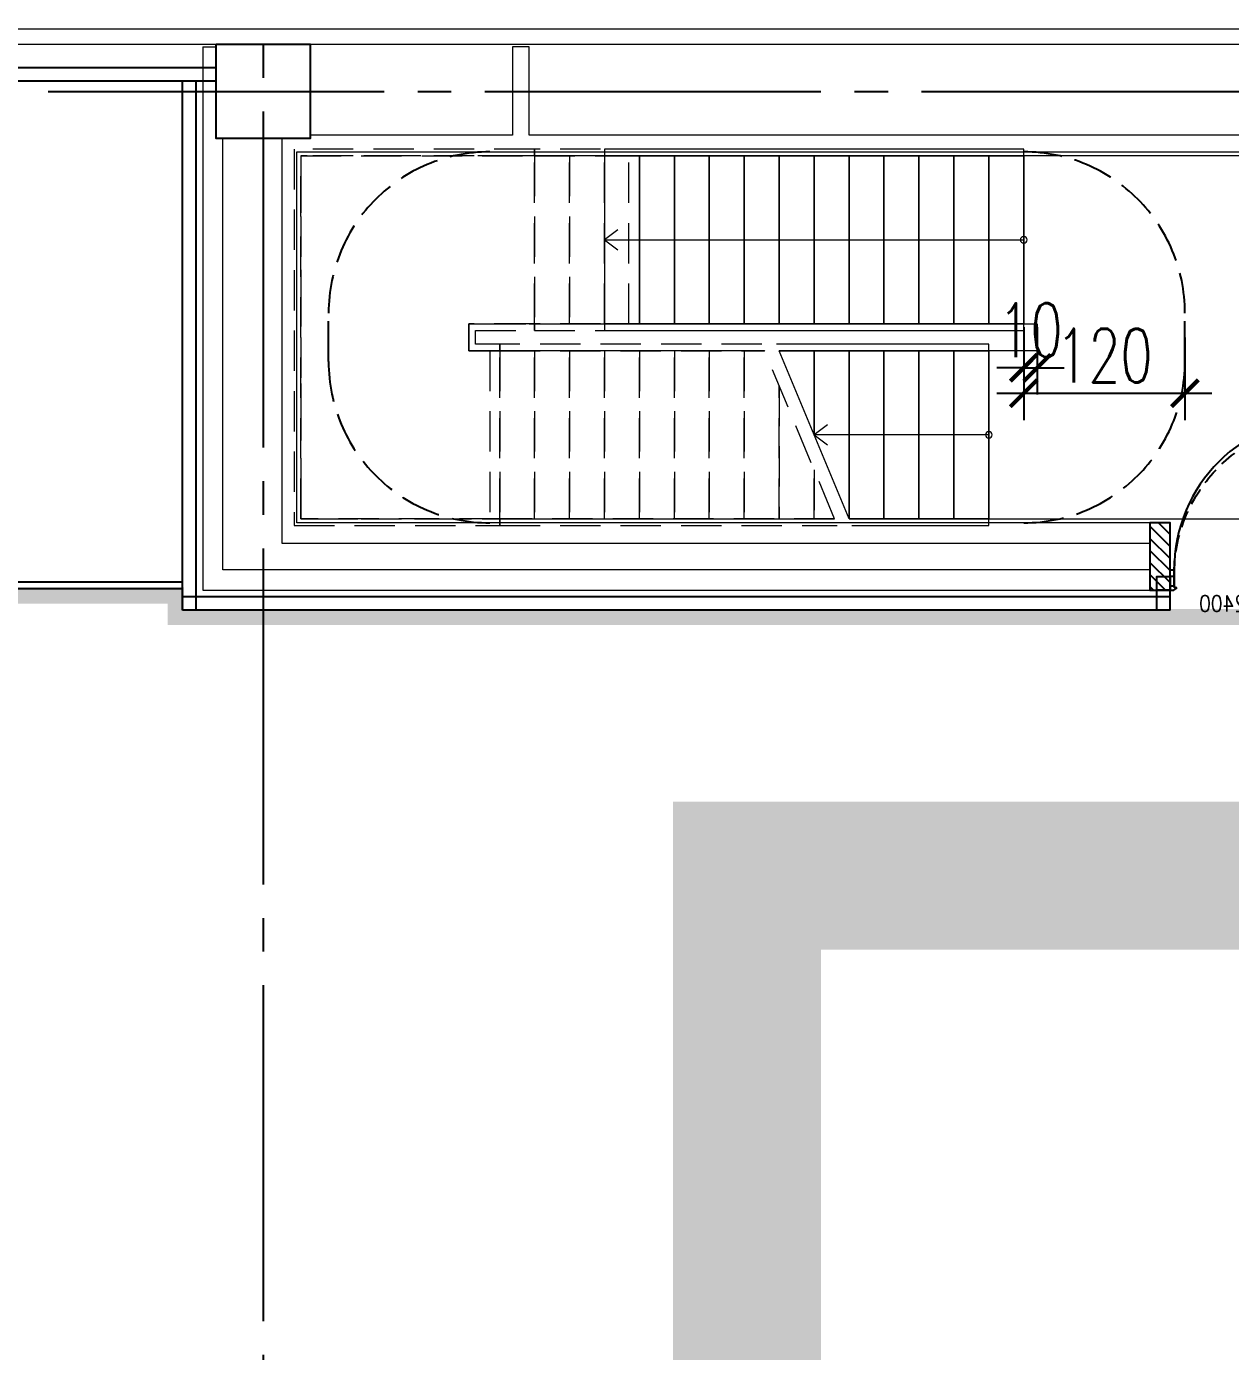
# Model space of a CAD drawing. Extents: x -960 to 27370, y -3283 to 11880.
# Drawn here: x 17464 to 18360, y 8063 to 9048 of the extents above; entities that cross this region are included whole.
import ezdxf
from ezdxf.enums import TextEntityAlignment as Align
from ezdxf.lldxf.tags import DXFTag

# ---------------------------------------------------------------- set-up
doc = ezdxf.new("R2010")
doc.units = 0
doc.header["$LTSCALE"] = 100
for name, pattern in [('188K-SM-03-F10-ARCH-PA-Y2257103$0$DASHED', [19.05, 12.7, -6.35]), ('188K-SM-03-F10-ARCH-PA-Y2257103$0$HIDDEN2', [0.1875, 0.125, -0.0625]), ('X-S-FAB-L10$0$COL-CEN-LIN', [3.25, 2.5, -0.25, 0.25, -0.25]), ('X-S-FAB-L10$0$HIDDEN', [0.4, 0.3, -0.1]), ('X-S-FAB-L10$0$JJP_虛線(退縮線、投影線、地下室範圍、非屬本工程、圖面分區)', [0.45, 0.3, -0.15]), ('X-S-FAB-L10$0$虛線', [0.846667, 0.423333, -0.423333])]:
    doc.linetypes.add(name, pattern=pattern)
for name, color, linetype in [('0-xref', 8, 'Continuous'), ('188K-SM-03-F10-ARCH-PA-Y2257103$0$K-P1S-4.2-單抗', 3, 'Continuous'), ('188K-SM-03-F10-ARCH-PA-Y2257103$0$K-岩棉 2hr 7.5-單抗', 230, 'Continuous'), ('188K-SM-03-F10-ARCH-PA-Y2257103$0$K-岩棉 2hr 7.5-非抗', 14, 'Continuous'), ('188K-SM-03-F10-ARCH-PA-Y2257103$0$K-貼白鐵-1.5', 6, '188K-SM-03-F10-ARCH-PA-Y2257103$0$DASHED'), ('188K-SM-03-F10-ARCH-PA-Y2257103$0$非YK-K-防火門', 11, 'Continuous'), ('188K-SM-07-F15-HVAC-MA DUCT-Y2257103$0$0-MAU-SA', 5, 'Continuous'), ('X-S-FAB-L10$0$0-DIM-TXT', 8, 'Continuous'), ('X-S-FAB-L10$0$A-STRS', 8, 'Continuous'), ('X-S-FAB-L10$0$A-WALL-EX', 8, 'Continuous'), ('X-S-FAB-L10$0$A-WALL-IN', 8, 'Continuous'), ('X-S-FAB-L10$0$BLOCK', 8, 'Continuous'), ('X-S-FAB-L10$0$CCL', 8, 'X-S-FAB-L10$0$COL-CEN-LIN'), ('X-S-FAB-L10$0$COL-S', 8, 'Continuous'), ('X-S-FAB-L10$0$DW_Frame', 8, 'Continuous'), ('X-S-FAB-L10$0$HID', 8, 'X-S-FAB-L10$0$HIDDEN'), ('X-S-FAB-L10$0$S-SLAB-SHOW', 8, 'Continuous'), ('X-S-FAB-L10$0$WALL_188K_IN', 8, 'Continuous')]:
    doc.layers.add(name, color=color, linetype=linetype)
doc.styles.add('188K-SM-03-F10-ARCH-PA-Y2257103$0$Standard', font='txt.shx', dxfattribs={"bigfont": 'chineset.shx'})
doc.styles.add('X-S-FAB-L10$0$CHINA', font='simplex.shx', dxfattribs={"width": 0.75, "bigfont": 'chineset.shx'})
doc.styles.add('X-S-FAB-L10$0$DimStyUse', font='romans.shx', dxfattribs={"width": 0.7})
doc.styles.add('X-S-FAB-L10$0$Standard', font='', dxfattribs={"width": 0.8})
doc.styles.add('X-S-FAB-L10$0$TG_NOTE_TEXT', font='simplex.shx', dxfattribs={"width": 0.75, "bigfont": 'chineset.shx'})
doc.styles.get('X-S-FAB-L10$0$Standard').set_extended_font_data('Microsoft JhengHei')
tags = doc.linetypes.add('188K-SM-03-F10-ARCH-PA-Y2257103$0$S.P_LINE', pattern='A,12.7,-5.08,["S.P",188K-SM-03-F10-ARCH-PA-Y2257103$0$Standard,S=4,R=0,X=-2.54,Y=-1.27],-6.35', length=24.13).pattern_tags.tags
tags[6] = DXFTag(74, 10)
doc.dimstyles.new('X-S-FAB-L10$0$SLASHM', dxfattribs={"dimtxt": 40, "dimasz": 20, "dimexe": 20, "dimexo": 0, "dimgap": 8, "dimtad": 1, "dimdsep": 46, "dimtxsty": 'X-S-FAB-L10$0$DimStyUse', "dimblk": 'X-S-FAB-L10$0$_ArchTick', "dimcen": 10, "dimdle": 20, "dimclrt": 2, "dimazin": 0, "dimtfac": 1, "dimtix": 1, "dimtmove": 2, "dimatfit": 3, "dimfxl": 10, "dimtolj": 1, "dimarcsym": 0})

# ---------------------------------------------------------------- blocks, each defined once
blk = doc.blocks.new('X-S-FAB-L10$0$FAB2-L05')
at = {"layer": 'X-S-FAB-L10$0$CCL'}
for p, q in [((-8520, 11005), (-8520, 0)), ((-26880, 9720), (1210, 9720))]:
    blk.add_line(p, q, dxfattribs=at)
at = {"layer": 'X-S-FAB-L10$0$COL-S'}
blk.add_lwpolyline([(-8555, 9755), (-8485, 9755), (-8485, 9685), (-8555, 9685)], close=True, dxfattribs=at)
blk = doc.blocks.new('X-S-FAB-L10$0$_ArchTick')
at = {"color": 0, "linetype": 'ByBlock', "const_width": 0.15}
blk.add_lwpolyline([(-0.5, -0.5), (0.5, 0.5)], dxfattribs=at)
blk = doc.blocks.new('*D220')
at = {"layer": 'DefPoints', "color": 0, "lineweight": -2, "transparency": 16777216}
for p, q in [((18206, 8818.23), (18206, 8755.44)), ((18326, 8817), (18326, 8755.44)), ((18186, 8775.44), (18346, 8775.44))]:
    blk.add_line(p, q, dxfattribs=at)
at = {"layer": 'DefPoints', "color": 0, "transparency": 16777216}
for p in [(18206, 8818.23), (18326, 8817), (18326, 8775.44)]:
    blk.add_point(p, dxfattribs=at)
at = {"layer": 'DefPoints', "color": 0, "lineweight": -2, "transparency": 16777216, "xscale": 20, "yscale": 20, "zscale": 20, "rotation": 180}
blk.add_blockref('X-S-FAB-L10$0$_ArchTick', (18206, 8775.44), dxfattribs=at)
at = {"layer": 'DefPoints', "color": 0, "lineweight": -2, "transparency": 16777216, "xscale": 20, "yscale": 20, "zscale": 20}
blk.add_blockref('X-S-FAB-L10$0$_ArchTick', (18326, 8775.44), dxfattribs=at)
at = {"layer": 'DefPoints', "color": 2, "transparency": 16777216, "insert": (18266, 8803.44), "char_height": 40, "attachment_point": 5, "style": 'X-S-FAB-L10$0$DimStyUse'}
blk.add_mtext('\\A1;120', dxfattribs=at)
blk = doc.blocks.new('*D221')
at = {"layer": 'DefPoints', "color": 0, "lineweight": -2, "transparency": 16777216}
for p, q in [((18206, 8824.5), (18206, 8774.373373)), ((18216, 8824.5), (18216, 8774.373373)), ((18206, 8794.373373), (18186, 8794.373373)), ((18206, 8794.373373), (18216, 8794.373373)), ((18216, 8794.373373), (18236, 8794.373373))]:
    blk.add_line(p, q, dxfattribs=at)
at = {"layer": 'DefPoints', "color": 0, "transparency": 16777216}
for p in [(18206, 8824.5), (18216, 8824.5), (18216, 8794.373373)]:
    blk.add_point(p, dxfattribs=at)
at = {"layer": 'DefPoints', "color": 0, "lineweight": -2, "transparency": 16777216, "xscale": 20, "yscale": 20, "zscale": 20}
blk.add_blockref('X-S-FAB-L10$0$_ArchTick', (18206, 8794.373373), dxfattribs=at)
at = {"layer": 'DefPoints', "color": 0, "lineweight": -2, "transparency": 16777216, "xscale": 20, "yscale": 20, "zscale": 20, "rotation": 180}
blk.add_blockref('X-S-FAB-L10$0$_ArchTick', (18216, 8794.373373), dxfattribs=at)
at = {"layer": 'DefPoints', "color": 2, "transparency": 16777216, "insert": (18211, 8822.373373), "char_height": 40, "attachment_point": 5, "style": 'X-S-FAB-L10$0$DimStyUse'}
blk.add_mtext('\\A1;10', dxfattribs=at)
blk = doc.blocks.new('188K-SM-03-F10-ARCH-PA-Y2257103$0$F14P8-SM-03-FB1-ARCH-PA(B)-Y2210902$0$18P2-XFDP40$0$GAD2205')
blk.add_lwpolyline([(0, 0.9), (-0.3, 1.2), (-18.1, 1.2, -0.414214), (-18.4, 1.5), (-18.4, 3.1, -0.414214), (-18.1, 3.4), (-13.7, 3.4, 0.414214), (-13.4, 3.7), (-13.4, 4.1, 0.414214), (-13.7, 4.4), (-18.1, 4.4, -0.414214), (-18.4, 4.7), (-18.4, 11.8, -0.414214), (-18.2, 12), (-18.2, 12, 0.414214), (-18, 12.2), (-18, 13.7, 0.72636), (-18.5, 13.9), (-19.3, 12.8, 0.158507), (-19.4, 12.6), (-19.4, 0.3, 0.414214), (-19.1, 0), (19.1, 0, 0.414214), (19.4, 0.3), (19.4, 12.6, 0.158507), (19.3, 12.8), (18.5, 13.9, 0.72636), (18, 13.7), (18, 12.2, 0.414214), (18.2, 12, -0.414214), (18.4, 11.8), (18.4, 4.7, -0.414214), (18.1, 4.4), (13.7, 4.4, 0.414214), (13.4, 4.1), (13.4, 3.7, 0.414214), (13.7, 3.4), (18.1, 3.4, -0.414214), (18.4, 3.1), (18.4, 1.5, -0.414214), (18.1, 1.2), (0.3, 1.2)], format="xyb", close=True)
blk = doc.blocks.new('188K-SM-03-F10-ARCH-PA-Y2257103$0$(FS1-4)1hr單開防火門-1200x2400')
for p, q in [((8.79, 117.09, 0), (9.59, 117.09, 0)), ((8.79, 112.19, 0), (8.79, 117.09, 0)), ((9.59, 112.19, 0), (8.79, 112.19, 0)), ((9.59, 117.09, 0), (9.59, 112.19, 0)), ((9.59, 115.74, 0), (13.59, 115.74, 0)), ((13.54, 113.54, 0), (9.59, 113.54, 0)), ((13.59, 115.74, 0), (14.97, 115.68, 0)), ((0, 4.5), (0, -4.5)), ((2.85, 5), (0.5, 5)), ((3, -3.2), (3, 4.85)), ((117, -3.2), (117, 4.85)), ((117.15, 5), (119.5, 5)), ((120, 4.5), (120, -4.5)), ((0.5, -5), (2.8, -5)), ((2.8, -5), (4.38, -3.96)), ((3.78, -3.2), (3, -3.2)), ((3.62, -3.49), (3.62, -3.3)), ((3.62, -3.3), (3.78, -3.3)), ((4.38, -3.49), (3.62, -3.49)), ((4.45, -3.2), (4.22, -3.2)), ((4.22, -3.3), (4.38, -3.3)), ((4.38, -3.3), (4.38, -3.49)), ((4.5, -3.73), (4.5, -3.25)), ((115.5, -3.73), (115.5, -3.25)), ((115.55, -3.2), (115.78, -3.2)), ((115.62, -3.3), (115.62, -3.49)), ((115.78, -3.3), (115.62, -3.3)), ((115.62, -3.49), (116.38, -3.49)), ((117.2, -5), (115.62, -3.96)), ((116.22, -3.2), (117, -3.2)), ((116.38, -3.3), (116.22, -3.3)), ((116.38, -3.49), (116.38, -3.3)), ((119.5, -5), (117.2, -5))]:
    blk.add_line(p, q)
at = {"ltscale": 5}
for points in [[(8.79, 109.59), (8.79, 119.69), (4.79, 119.69), (4.79, 109.59)], [(5.05, 109.25), (5.05, 14.78), (4.99, 14.78), (4.99, 109.25)], [(8.59, 14.78), (8.53, 14.78), (8.53, 109.25), (8.59, 109.25)], [(8.79, 6.09), (8.79, 14.44), (4.79, 14.44), (4.79, 6.09)]]:
    blk.add_lwpolyline(points, close=True, dxfattribs=at)
at = {"elevation": 0}
blk.add_lwpolyline([(3.99, 115.74), (-0.01, 115.74), (-1.4, 115.68, 0.327495), (-2.19, 114.99, 0.089847), (-2.41, 104.26, 1.144881), (-0.48, 104.7, -0.137079), (-0.49, 113.02, -0.349357), (0.03, 113.54), (3.99, 113.54)], format="xyb", dxfattribs=at)
for points in [[(4.79, 112.19), (4.79, 117.09), (3.99, 117.09), (3.99, 112.19)], [(-10, -5), (0, -5), (0, 5), (-10, 5)], [(120, -5), (130, -5), (130, 5), (120, 5)]]:
    blk.add_lwpolyline(points, close=True)
at = {"ltscale": 5}
blk.add_lwpolyline([(4.85, 109.66), (4.85, 108.43, 0.158507), (4.85, 108.41), (4.93, 108.3, 0.72636), (4.99, 108.32), (4.99, 108.47, 0.414214), (4.97, 108.49, -0.414214), (4.95, 108.51), (4.95, 109.22, -0.414214), (4.98, 109.25), (5.42, 109.25, 0.414214), (5.45, 109.28), (5.45, 109.32, 0.414214), (5.42, 109.35), (4.98, 109.35, -0.414214), (4.95, 109.38), (4.95, 109.54, -0.414214), (4.98, 109.57), (6.76, 109.57), (6.79, 109.6), (6.82, 109.57), (8.6, 109.57, -0.414214), (8.63, 109.54), (8.63, 109.38, -0.414214), (8.6, 109.35), (8.16, 109.35, 0.414214), (8.13, 109.32), (8.13, 109.28, 0.414214), (8.16, 109.25), (8.6, 109.25, -0.414214), (8.63, 109.22), (8.63, 108.51, -0.414214), (8.61, 108.49), (8.61, 108.49, 0.414214), (8.59, 108.47), (8.59, 108.32, 0.72636), (8.64, 108.3), (8.72, 108.41, 0.158507), (8.73, 108.43), (8.73, 109.66, 0.414214), (8.7, 109.69), (4.88, 109.69, 0.414214)], format="xyb", close=True, dxfattribs=at)
at = {"ltscale": 500}
for points in [[(3.25, -2.4), (3.25, 5.6), (3, 5.6), (3, -2.4)], [(8.49, 6.59), (3.99, 6.59), (3.99, 6.34), (8.49, 6.34)]]:
    blk.add_lwpolyline(points, close=True, dxfattribs=at)
at = {"linetype": '188K-SM-03-F10-ARCH-PA-Y2257103$0$HIDDEN2'}
blk.add_arc((3.45, 6.14), 113.68, 359.4256, 87.30941, dxfattribs=at)
at = {"extrusion": (0, 0, -1)}
for centre, major_axis, start_param, end_param in [((13.47, 112.95, 0), (-0.417, 0.417), 0.901482, 2.245889), ((-0.83, 108.87, 0), (10.93, 10.93), 0.51383, 1.058752), ((14.9, 114.8, 0), (-0.624, 0.624), 0.866962, 2.13291), ((-13.75, 109.01, 0), (21.29, 21.29), 0.585307, 0.943734), ((14.99, 104.35, 0), (0.707, 0.707), 0.872811, 4.284184)]:
    blk.add_ellipse(centre, major_axis=major_axis, ratio=1, start_param=start_param, end_param=end_param, dxfattribs=at)
for centre, major_axis, start_param, end_param in [((0.5, 4.5), (0.354, -0.354), 2.356194, 3.926991), ((2.85, 4.85), (0.106, -0.106), 7.068583, 8.63938), ((117.15, 4.85), (-0.106, -0.106), -2.356194, -0.785398), ((119.5, 4.5), (-0.354, -0.354), 2.356194, 3.926991), ((0.5, -4.5), (-0.354, -0.354), 5.497787, 7.068583), ((3.78, -3.25), (-0.0354, -0.0354), 0.785398, 3.926991), ((4.22, -3.25), (-0.0354, -0.0354), 3.926991, 7.068583), ((4.2, -3.73), (0.212, -0.212), 6.162283, 7.068583), ((4.45, -3.25), (0.0354, -0.0354), 7.068583, 8.63938), ((115.55, -3.25), (-0.0354, -0.0354), -2.356194, -0.785398), ((115.8, -3.73), (-0.212, -0.212), -0.785398, 0.120903), ((115.78, -3.25), (0.0354, -0.0354), -0.785398, 2.356194), ((116.22, -3.25), (0.0354, -0.0354), 2.356194, 5.497787), ((119.5, -4.5), (0.354, -0.354), -0.785398, 0.785398)]:
    blk.add_ellipse(centre, major_axis=major_axis, ratio=1, start_param=start_param, end_param=end_param)
at = {"ltscale": 500, "extrusion": (0, 0, -1)}
blk.add_ellipse((3.45, 6.14), major_axis=(-0.495, 0.495), ratio=1, start_param=5.497787, end_param=11.780972, dxfattribs=at)
at = {"ltscale": 5, "xscale": 0.1000000000058208, "yscale": 0.1000000000058208, "zscale": 0.1000000000058208}
blk.add_blockref('188K-SM-03-F10-ARCH-PA-Y2257103$0$F14P8-SM-03-FB1-ARCH-PA(B)-Y2210902$0$18P2-XFDP40$0$GAD2205', (6.79, 14.34), dxfattribs=at)
at = {"color": 8, "style": '188K-SM-03-F10-ARCH-PA-Y2257103$0$Standard', "width": 0.85}
blk.add_text('1200*2400', height=12, dxfattribs=at).set_placement((60, -15, 0), align=Align.MIDDLE_CENTER)
blk = doc.blocks.new('188K-SM-03-F10-ARCH-PA-Y2257103')
at = {"layer": '188K-SM-03-F10-ARCH-PA-Y2257103$0$K-P1S-4.2-單抗'}
for p, q in [((17580, 8634.99, 0), (15315, 8634.99, 0)), ((17580, 8629.99, 0), (15315, 8629.99, 0))]:
    blk.add_line(p, q, dxfattribs=at)
at = {"layer": '188K-SM-03-F10-ARCH-PA-Y2257103$0$K-岩棉 2hr 7.5-單抗'}
for p, q in [((18305, 8614, 0), (18305, 8629, 0)), ((18315, 8614, 0), (18315, 8629, 0)), ((18315, 8624, 0), (17580, 8624, 0)), ((18315, 8614, 0), (17580, 8614, 0))]:
    blk.add_line(p, q, dxfattribs=at)
at = {"layer": '188K-SM-03-F10-ARCH-PA-Y2257103$0$K-岩棉 2hr 7.5-非抗'}
for p, q in [((17605, 9017.5, 0), (16835, 9017.5, 0)), ((17605, 9007.5, 0), (16835, 9007.5, 0)), ((17580, 8614, 0), (17580, 9007.5, 0)), ((17590, 8614, 0), (17590, 9007.5, 0))]:
    blk.add_line(p, q, dxfattribs=at)
at = {"layer": '188K-SM-03-F10-ARCH-PA-Y2257103$0$K-貼白鐵-1.5', "linetype": '188K-SM-03-F10-ARCH-PA-Y2257103$0$S.P_LINE', "ltscale": 0.09, "const_width": 12, "elevation": 0}
blk.add_lwpolyline([(1780, 8624.99), (2586.75, 8624.99), (2586.75, 8540), (2686.75, 8540), (2686.75, 8624.99), (3430, 8624.99), (3430, 8540), (3530, 8540), (3530, 8624.99), (4270, 8624.99), (4270, 8540), (4370, 8540), (4370, 8624.99), (17575, 8624.99), (17575, 8609), (18917.5, 8609), (18917.5, 8575), (19320, 8575)], dxfattribs=at)
at = {"layer": '188K-SM-03-F10-ARCH-PA-Y2257103$0$非YK-K-防火門', "xscale": -1}
blk.add_blockref('188K-SM-03-F10-ARCH-PA-Y2257103$0$(FS1-4)1hr單開防火門-1200x2400', (18435, 8634, 0), dxfattribs=at)
blk = doc.blocks.new('188K-SM-07-F15-HVAC-MA DUCT-Y2257103')
at = {"layer": '188K-SM-07-F15-HVAC-MA DUCT-Y2257103$0$0-MAU-SA', "color": 5, "const_width": 110}
blk.add_lwpolyline([(18000.04, 3349.6), (18000.04, 8416.47), (18738.67, 8416.47), (18738.67, 8842.96)], dxfattribs=at)
blk = doc.blocks.new('X-S-FAB-L10')
at = {"layer": 'X-S-FAB-L10$0$WALL_188K_IN'}
h = blk.add_hatch(dxfattribs=at)
h.set_pattern_fill('LINE', color=256, scale=2, angle=135)
h.set_pattern_definition([(135, (18314.95, 8580.6165), (-4.49013, -4.49013), [])])
h.paths.add_polyline_path([(18314.95, 8629), (18314.95, 8679), (18299.95, 8679), (18299.95, 8629)])
blk.add_line((18314.95, 8629), (18314.95, 8644))
blk.add_arc((18431.95, 8644), 114, 90, 180)
at = {"layer": 'X-S-FAB-L10$0$A-STRS', "linetype": 'X-S-FAB-L10$0$JJP_虛線(退縮線、投影線、地下室範圍、非屬本工程、圖面分區)', "lineweight": 0}
for p, q in [((17842, 8957), (17663, 8957)), ((17663, 8957), (17663, 8677)), ((17668, 8682), (17668, 8952)), ((17668, 8952), (17842, 8952)), ((17842, 8952), (17668, 8952)), ((17668, 8952), (17668, 8682)), ((17842, 8952), (17842, 8957)), ((18206, 8957), (17842, 8957)), ((17842, 8957), (17842, 8952)), ((17842, 8952), (18206, 8952)), ((17842, 8952), (17842, 8827)), ((17842, 8952), (17842, 8827)), ((17842, 8952), (17842, 8827)), ((17842, 8827), (17842, 8952)), ((17868, 8952), (17842, 8952)), ((17842, 8952), (17842, 8827)), ((17868, 8952), (17868, 8827)), ((17868, 8827), (17868, 8952)), ((17868, 8952), (17868, 8827)), ((17894, 8952), (17868, 8952)), ((17894, 8952), (17894, 8827)), ((17894, 8827), (17894, 8952)), ((17894, 8952), (17894, 8827)), ((17920, 8952), (17894, 8952)), ((17912.046, 8827), (17912.046, 8952)), ((17920, 8952), (17920, 8827)), ((17920, 8827), (17920, 8952)), ((17920, 8952), (17920, 8827)), ((17946, 8952), (17920, 8952)), ((17946, 8952), (17946, 8827)), ((17946, 8827), (17946, 8952)), ((17946, 8952), (17946, 8827)), ((17972, 8952), (17946, 8952)), ((17972, 8952), (17972, 8827)), ((17972, 8827), (17972, 8952)), ((17972, 8952), (17972, 8827)), ((17998, 8952), (17972, 8952)), ((17998, 8952), (17998, 8827)), ((17998, 8827), (17998, 8952)), ((17998, 8952), (17998, 8827)), ((18024, 8952), (17998, 8952)), ((18024, 8952), (18024, 8827)), ((18024, 8827), (18024, 8952)), ((18024, 8952), (18024, 8827)), ((18050, 8952), (18024, 8952)), ((18050, 8952), (18050, 8827)), ((18050, 8827), (18050, 8952)), ((18050, 8952), (18050, 8827)), ((18076, 8952), (18050, 8952)), ((18076, 8952), (18076, 8827)), ((18076, 8827), (18076, 8952)), ((18076, 8952), (18076, 8827)), ((18102, 8952), (18076, 8952)), ((18102, 8952), (18102, 8827)), ((18102, 8827), (18102, 8952)), ((18102, 8952), (18102, 8827)), ((18128, 8952), (18102, 8952)), ((18128, 8952), (18128, 8827)), ((18128, 8827), (18128, 8952)), ((18128, 8952), (18128, 8827)), ((18154, 8952), (18128, 8952)), ((18154, 8952), (18154, 8827)), ((18154, 8827), (18154, 8952)), ((18154, 8952), (18154, 8827)), ((18180, 8952), (18154, 8952)), ((18180, 8952), (18180, 8827)), ((18180, 8827), (18180, 8952)), ((18180, 8952), (18180, 8827)), ((18206, 8952), (18180, 8952)), ((18206, 8952), (18206, 8957)), ((18206, 8827), (18206, 8952)), ((17842, 8827), (17793, 8827)), ((17793, 8827), (17793, 8807)), ((17793, 8807), (17793, 8827)), ((17793, 8827), (17842, 8827)), ((17842, 8822), (17842, 8827)), ((18206, 8827), (17842, 8827)), ((17842, 8827), (17842, 8822)), ((17842, 8827), (17868, 8827)), ((17868, 8827), (17894, 8827)), ((17894, 8827), (17920, 8827)), ((17920, 8827), (17946, 8827)), ((17946, 8827), (17972, 8827)), ((17972, 8827), (17998, 8827)), ((17998, 8827), (18024, 8827)), ((18024, 8827), (18050, 8827)), ((18050, 8827), (18076, 8827)), ((18076, 8827), (18102, 8827)), ((18102, 8827), (18128, 8827)), ((18128, 8827), (18154, 8827)), ((18154, 8827), (18180, 8827)), ((18180, 8827), (18206, 8827)), ((18206, 8822), (18206, 8827)), ((17798, 8812), (17798, 8822)), ((17798, 8822), (17842, 8822)), ((17842, 8822), (18206, 8822)), ((17793, 8807), (17816, 8807)), ((17816, 8807), (17793, 8807)), ((17816, 8812), (17798, 8812)), ((17808.656, 8807), (17808.656, 8682)), ((18011.089, 8812), (17816, 8812)), ((17816, 8812), (17816, 8807)), ((17816, 8807), (17816, 8812)), ((17816, 8807), (18013.169, 8807)), ((17816, 8682), (17816, 8807)), ((17816, 8682), (17816, 8807)), ((17816, 8682), (17816, 8807)), ((17842, 8807), (17816, 8807)), ((17816, 8807), (17816, 8682)), ((17816, 8682), (17816, 8807)), ((17842, 8682), (17842, 8807)), ((17868, 8807), (17842, 8807)), ((17842, 8807), (17842, 8682)), ((17842, 8682), (17842, 8807)), ((17868, 8682), (17868, 8807)), ((17894, 8807), (17868, 8807)), ((17868, 8807), (17868, 8682)), ((17868, 8682), (17868, 8807)), ((17894, 8682), (17894, 8807)), ((17920, 8807), (17894, 8807)), ((17894, 8807), (17894, 8682)), ((17894, 8682), (17894, 8807)), ((17920, 8682), (17920, 8807)), ((17946, 8807), (17920, 8807)), ((17920, 8807), (17920, 8682)), ((17920, 8682), (17920, 8807)), ((17946, 8682), (17946, 8807)), ((17972, 8807), (17946, 8807)), ((17946, 8807), (17946, 8682)), ((17946, 8682), (17946, 8807)), ((17972, 8682), (17972, 8807)), ((17998, 8807), (17972, 8807)), ((17972, 8807), (17972, 8682)), ((17972, 8682), (17972, 8807)), ((17998, 8682), (17998, 8807)), ((18013.169, 8807), (17998, 8807)), ((17998, 8807), (17998, 8682)), ((17998, 8682), (17998, 8807)), ((18065.169, 8682), (18013.169, 8807)), ((18024, 8682), (18024, 8780.965)), ((18024, 8780.965), (18024, 8682)), ((18024, 8682), (18024, 8780.965)), ((18050, 8682), (18050, 8718.464)), ((18050, 8718.464), (18050, 8682)), ((18050, 8682), (18050, 8718.464)), ((17663, 8677), (17816, 8677)), ((17816, 8682), (17668, 8682)), ((17668, 8682), (17816, 8682)), ((18065.169, 8682), (17816, 8682)), ((17816, 8682), (17816, 8677)), ((17816, 8677), (17816, 8682)), ((17816, 8682), (17842, 8682)), ((17816, 8677), (18067.249, 8677)), ((17842, 8682), (17868, 8682)), ((17868, 8682), (17894, 8682)), ((17894, 8682), (17920, 8682)), ((17920, 8682), (17946, 8682)), ((17946, 8682), (17972, 8682)), ((17972, 8682), (17998, 8682)), ((17998, 8682), (18024, 8682)), ((18024, 8682), (18050, 8682)), ((18050, 8682), (18065.169, 8682))]:
    blk.add_line(p, q, dxfattribs=at)
at = {"layer": 'X-S-FAB-L10$0$A-STRS', "linetype": 'X-S-FAB-L10$0$虛線', "lineweight": 0}
for p, q in [((17842, 8952), (17668, 8952)), ((17668, 8952), (17668, 8682)), ((18206, 8952), (17842, 8952)), ((18206, 8827), (18206, 8952)), ((17793, 8807), (17793, 8827)), ((17793, 8827), (17842, 8827)), ((17842, 8827), (18206, 8827)), ((17808.656, 8807), (17793, 8807)), ((17816, 8807), (17808.656, 8807)), ((18013.169, 8807), (17816, 8807)), ((17668, 8682), (17808.656, 8682)), ((17808.656, 8682), (17816, 8682)), ((17816, 8682), (18065.169, 8682))]:
    blk.add_line(p, q, dxfattribs=at)
at = {"layer": 'X-S-FAB-L10$0$A-STRS', "lineweight": 0}
for p, q in [((18206, 8957), (17894, 8957)), ((17894, 8957), (17894, 8952)), ((17894, 8952), (18206, 8952)), ((18206, 8952), (17894, 8952)), ((17894, 8952), (17894, 8827)), ((17894, 8952), (17894, 8827)), ((17920, 8952), (17894, 8952)), ((17920, 8952), (17920, 8827)), ((17920, 8827), (17920, 8952)), ((17920, 8952), (17920, 8827)), ((17946, 8952), (17920, 8952)), ((17946, 8952), (17946, 8827)), ((17946, 8827), (17946, 8952)), ((17946, 8952), (17946, 8827)), ((17972, 8952), (17946, 8952)), ((17972, 8952), (17972, 8827)), ((17972, 8827), (17972, 8952)), ((17972, 8952), (17972, 8827)), ((17998, 8952), (17972, 8952)), ((17998, 8952), (17998, 8827)), ((17998, 8827), (17998, 8952)), ((17998, 8952), (17998, 8827)), ((18024, 8952), (17998, 8952)), ((18024, 8952), (18024, 8827)), ((18024, 8827), (18024, 8952)), ((18024, 8952), (18024, 8827)), ((18050, 8952), (18024, 8952)), ((18050, 8952), (18050, 8827)), ((18050, 8827), (18050, 8952)), ((18050, 8952), (18050, 8827)), ((18076, 8952), (18050, 8952)), ((18076, 8952), (18076, 8827)), ((18076, 8827), (18076, 8952)), ((18076, 8952), (18076, 8827)), ((18102, 8952), (18076, 8952)), ((18102, 8952), (18102, 8827)), ((18102, 8827), (18102, 8952)), ((18102, 8952), (18102, 8827)), ((18128, 8952), (18102, 8952)), ((18128, 8952), (18128, 8827)), ((18128, 8827), (18128, 8952)), ((18128, 8952), (18128, 8827)), ((18154, 8952), (18128, 8952)), ((18154, 8952), (18154, 8827)), ((18154, 8827), (18154, 8952)), ((18154, 8952), (18154, 8827)), ((18180, 8952), (18154, 8952)), ((18180, 8952), (18180, 8827)), ((18180, 8827), (18180, 8952)), ((18180, 8952), (18180, 8827)), ((18206, 8952), (18180, 8952)), ((18206, 8952), (18206, 8957)), ((18206, 8827), (18206, 8952)), ((18206, 8827), (18206, 8952)), ((17904, 8897), (17894, 8889.5)), ((17894, 8889.5), (17920, 8889.5)), ((17894, 8889.5), (17904, 8882)), ((17920, 8889.5), (18180, 8889.5)), ((18180, 8889.5), (18206, 8889.5)), ((18206, 8827), (17894, 8827)), ((17894, 8827), (17894, 8822)), ((17894, 8827), (18206, 8827)), ((17894, 8827), (17920, 8827)), ((17920, 8827), (17946, 8827)), ((17946, 8827), (17972, 8827)), ((17972, 8827), (17998, 8827)), ((17998, 8827), (18024, 8827)), ((18024, 8827), (18050, 8827)), ((18050, 8827), (18076, 8827)), ((18076, 8827), (18102, 8827)), ((18102, 8827), (18128, 8827)), ((18128, 8827), (18154, 8827)), ((18154, 8827), (18180, 8827)), ((18180, 8827), (18206, 8827)), ((18206, 8822), (18206, 8827)), ((17894, 8822), (18206, 8822)), ((18180, 8812), (18021.92, 8812)), ((18024, 8807), (18180, 8807)), ((18180, 8807), (18024, 8807)), ((18050, 8807), (18024, 8807)), ((18076, 8682), (18024, 8807)), ((18050, 8744.5), (18050, 8807)), ((18076, 8807), (18050, 8807)), ((18050, 8807), (18050, 8744.5)), ((18050, 8744.5), (18050, 8807)), ((18076, 8682), (18076, 8807)), ((18102, 8807), (18076, 8807)), ((18076, 8807), (18076, 8682)), ((18076, 8682), (18076, 8807)), ((18102, 8682), (18102, 8807)), ((18128, 8807), (18102, 8807)), ((18102, 8807), (18102, 8682)), ((18102, 8682), (18102, 8807)), ((18128, 8682), (18128, 8807)), ((18154, 8807), (18128, 8807)), ((18128, 8807), (18128, 8682)), ((18128, 8682), (18128, 8807)), ((18154, 8682), (18154, 8807)), ((18180, 8807), (18154, 8807)), ((18154, 8807), (18154, 8682)), ((18154, 8682), (18154, 8807)), ((18180, 8807), (18180, 8812)), ((18180, 8682), (18180, 8807)), ((18180, 8682), (18180, 8807)), ((18060, 8752), (18050, 8744.5)), ((18154, 8744.5), (18050, 8744.5)), ((18050, 8744.5), (18060, 8737)), ((18180, 8744.5), (18154, 8744.5)), ((18180, 8682), (18076, 8682)), ((18076, 8682), (18180, 8682)), ((18076, 8682), (18102, 8682)), ((18078.08, 8677), (18180, 8677)), ((18102, 8682), (18128, 8682)), ((18128, 8682), (18154, 8682)), ((18154, 8682), (18180, 8682)), ((18180, 8677), (18180, 8682))]:
    blk.add_line(p, q, dxfattribs=at)
at = {"layer": 'X-S-FAB-L10$0$A-STRS', "lineweight": 0, "flags": 128}
for points in [[(18206, 8892, 1), (18206, 8887, 1)], [(18180, 8747, 1), (18180, 8742, 1)]]:
    blk.add_lwpolyline(points, format="xyb", close=True, dxfattribs=at)
at = {"layer": 'X-S-FAB-L10$0$A-WALL-EX', "lineweight": 0}
blk.add_line((15170, 9046.5), (24360, 9046.5), dxfattribs=at)
at = {"layer": 'X-S-FAB-L10$0$A-WALL-EX', "lineweight": 0, "flags": 128}
blk.add_lwpolyline([(15155, 9035), (24363.5, 9035)], dxfattribs=at)
at = {"layer": 'X-S-FAB-L10$0$A-WALL-IN', "lineweight": 0}
for p, q in [((17653.75, 8965), (17653.75, 8664)), ((17653.75, 8965), (17653.75, 8955)), ((17825.5, 8967.5), (17675, 8967.5)), ((18445, 8967.5), (17838, 8967.5)), ((17665.05, 8679), (17665.05, 8955)), ((17665.05, 8955), (18454.95, 8955)), ((18299.95, 8679), (17665.05, 8679)), ((17653.75, 8664), (18299.95, 8664)), ((18299.95, 8644), (17610, 8644)), ((17610, 8629), (18299.95, 8629))]:
    blk.add_line(p, q, dxfattribs=at)
at = {"layer": 'X-S-FAB-L10$0$A-WALL-IN', "lineweight": 0, "flags": 128}
for points in [[(17595, 9033), (17595, 8629)], [(17595, 9033), (17605, 9033)], [(17838, 9033), (17825.5, 9033)], [(17825.5, 9033), (17825.5, 8967.5)], [(17838, 8967.5), (17838, 9033)], [(17610, 8644), (17610, 8965)], [(17825.5, 8955), (17838, 8955)], [(17595, 8629), (17610, 8629)]]:
    blk.add_lwpolyline(points, dxfattribs=at)
at = {"layer": 'X-S-FAB-L10$0$COL-S'}
for p, q in [((17605, 9035), (17675, 9035)), ((17605, 8965), (17605, 9035)), ((17675, 9035), (17675, 8965)), ((17675, 8965), (17605, 8965))]:
    blk.add_line(p, q, dxfattribs=at)
at = {"layer": 'X-S-FAB-L10$0$DW_Frame'}
blk.add_lwpolyline([(18314.95, 8644), (18317.95, 8644), (18317.95, 8632), (18314.95, 8632)], dxfattribs=at)
at = {"layer": 'X-S-FAB-L10$0$HID'}
for p, q in [((17688.656, 8799), (17688.656, 8835)), ((18326, 8799), (18326, 8835))]:
    blk.add_line(p, q, dxfattribs=at)
for centre, start, end in [((17808.656, 8835), 90, 180), ((18206, 8835), 0, 90), ((17808.656, 8799), 180, 270), ((18206, 8799), 270, 0)]:
    blk.add_arc(centre, 120, start, end, dxfattribs=at)
at = {"layer": 'X-S-FAB-L10$0$S-SLAB-SHOW', "lineweight": 0, "flags": 128}
blk.add_lwpolyline([(18180, 8682), (18452, 8682), (18452, 8952), (18206, 8952), (18206, 8827), (18216, 8827), (18216, 8807), (18180, 8807)], close=True, dxfattribs=at)
blk.add_lwpolyline([(18180, 8682), (18452, 8682), (18452, 8952), (18206, 8952), (18206, 8827), (18216, 8827), (18216, 8807), (18180, 8807)], close=True, dxfattribs=at)
at = {"layer": 'X-S-FAB-L10$0$WALL_188K_IN'}
blk.add_lwpolyline([(18314.95, 8629), (18314.95, 8679), (18299.95, 8679), (18299.95, 8629)], close=True, dxfattribs=at)
at = {"layer": 'X-S-FAB-L10$0$BLOCK'}
blk.add_blockref('X-S-FAB-L10$0$FAB2-L05', (26160, -720), dxfattribs=at)
at = {"style": 'X-S-FAB-L10$0$TG_NOTE_TEXT', "width": 0.5, "flags": 1}
for p in [(7463.301, 9020), (18268.251, 8649), (11197.77, 4800.167), (16485.801, 4800.167), (25420.27, 2635), (13360, 320.001, 0), (7463.301, -33.333)]:
    blk.add_attdef('WH', text='', height=20, dxfattribs=at).set_placement(p, align=Align.BOTTOM_LEFT)
at = {"width": 0.5}
for style, p in [('X-S-FAB-L10$0$TG_NOTE_TEXT', (7585, 9020)), ('X-S-FAB-L10$0$TG_NOTE_TEXT', (18389.95, 8649)), ('X-S-FAB-L10$0$TG_NOTE_TEXT', (11117.5, 4813.5)), ('X-S-FAB-L10$0$TG_NOTE_TEXT', (16607.5, 4813.5)), ('X-S-FAB-L10$0$TG_NOTE_TEXT', (25350, 2635)), ('X-S-FAB-L10$0$Standard', (13129.375, 325.001, 0)), ('X-S-FAB-L10$0$TG_NOTE_TEXT', (7585, -20))]:
    blk.add_attdef('DESC', text='', height=10, dxfattribs=dict(at, style=style)).set_placement(p, align=Align.BOTTOM_LEFT)
for tag, style, p in [('TYPE', 'X-S-FAB-L10$0$TG_NOTE_TEXT', (7619.286, 9020)), ('NO', 'X-S-FAB-L10$0$TG_NOTE_TEXT', (7650.095, 9020)), ('TYPE', 'X-S-FAB-L10$0$TG_NOTE_TEXT', (18424.236, 8649)), ('NO', 'X-S-FAB-L10$0$TG_NOTE_TEXT', (18455.045, 8649)), ('NO', 'X-S-FAB-L10$0$TG_NOTE_TEXT', (11088.595, 4813.5)), ('TYPE', 'X-S-FAB-L10$0$TG_NOTE_TEXT', (11151.786, 4813.5)), ('TYPE', 'X-S-FAB-L10$0$TG_NOTE_TEXT', (16641.786, 4813.5)), ('NO', 'X-S-FAB-L10$0$TG_NOTE_TEXT', (16672.595, 4813.5)), ('NO', 'X-S-FAB-L10$0$TG_NOTE_TEXT', (25313, 2635)), ('TYPE', 'X-S-FAB-L10$0$TG_NOTE_TEXT', (25350, 2635)), ('NO', 'X-S-FAB-L10$0$Standard', (13100, 320.001, 0)), ('TYPE', 'X-S-FAB-L10$0$Standard', (13129.375, 320.001, 0)), ('TYPE', 'X-S-FAB-L10$0$TG_NOTE_TEXT', (7619.286, -20)), ('NO', 'X-S-FAB-L10$0$TG_NOTE_TEXT', (7650.095, -20))]:
    blk.add_attdef(tag, text='', height=10, dxfattribs=dict(at, style=style)).set_placement(p, align=Align.BOTTOM_RIGHT)
at = {"style": 'X-S-FAB-L10$0$TG_NOTE_TEXT', "width": 0.5, "flags": 1}
for rotation, p in [(180, (43, 7480)), (180, (943, 7480)), (90, (24310, 3717.77)), (270, (17080, 1711.699))]:
    blk.add_attdef('WH', text='', height=20, rotation=rotation, dxfattribs=at).set_placement(p, align=Align.BOTTOM_LEFT)
at = {"width": 0.5}
for rotation, style, p in [(180, 'X-S-FAB-L10$0$Standard', (317.625, 7480)), (180, 'X-S-FAB-L10$0$Standard', (1217.625, 7480)), (90, 'X-S-FAB-L10$0$TG_NOTE_TEXT', (24310, 3647.5)), (270, 'X-S-FAB-L10$0$TG_NOTE_TEXT', (17080, 1605))]:
    blk.add_attdef('DESC', text='', height=10, rotation=rotation, dxfattribs=dict(at, style=style)).set_placement(p, align=Align.BOTTOM_LEFT)
for tag, rotation, style, p in [('TYPE', 180, 'X-S-FAB-L10$0$Standard', (317.625, 7480)), ('NO', 180, 'X-S-FAB-L10$0$Standard', (347, 7480)), ('TYPE', 180, 'X-S-FAB-L10$0$Standard', (1217.625, 7480)), ('NO', 180, 'X-S-FAB-L10$0$Standard', (1247, 7480)), ('TYPE', 90, 'X-S-FAB-L10$0$TG_NOTE_TEXT', (24310, 3647.5)), ('NO', 90, 'X-S-FAB-L10$0$TG_NOTE_TEXT', (24310, 3610.5)), ('TYPE', 270, 'X-S-FAB-L10$0$TG_NOTE_TEXT', (17080, 1605)), ('NO', 270, 'X-S-FAB-L10$0$TG_NOTE_TEXT', (17080, 1573))]:
    blk.add_attdef(tag, text='', height=10, rotation=rotation, dxfattribs=dict(at, style=style)).set_placement(p, align=Align.BOTTOM_RIGHT)
at = {"layer": 'X-S-FAB-L10$0$0-DIM-TXT', "style": 'X-S-FAB-L10$0$CHINA', "width": 0.75}
for p in [(667.414, 7855.1, -2689.4), (22627.353, 6728.814), (25644.722, 6728.814), (24778.787, 5569.051), (1118.252, 4980), (417.801, 4594.623), (23874.84, 4355), (22927.43, 4330.122), (23749.869, 3901.367), (417.801, 3765.236), (1118.252, 3730), (417.801, 3115.79), (536.882, 2227.832), (16908.994, 1782.652), (888.445, 880.466), (16977.43, 750), (18878.841, 750), (25641.221, 553.233), (21364.03, 526.894)]:
    blk.add_attdef('HIG', text='', height=80, dxfattribs=at).set_placement(p, align=Align.MIDDLE_LEFT)
at = {"layer": 'DefPoints'}
for base, p1, p2, picture, middle in [((18216, 8794.373), (18206, 8824.5), (18216, 8824.5), '*D221', (18211, 8822.373)), ((18326, 8775.443), (18206, 8818.226), (18326, 8817), '*D220', (18266, 8803.443))]:
    dim = blk.add_linear_dim(base=base, p1=p1, p2=p2, dimstyle='X-S-FAB-L10$0$SLASHM', dxfattribs=at)
    dim.commit()
    dim.dimension.update_dxf_attribs({"geometry": picture, "text_midpoint": middle})

msp = doc.modelspace()

# ---------------------------------------------------------------- block references
msp.add_blockref('188K-SM-07-F15-HVAC-MA DUCT-Y2257103', (0, 0))
at = {"layer": '0-xref'}
for name in ['X-S-FAB-L10', '188K-SM-03-F10-ARCH-PA-Y2257103']:
    msp.add_blockref(name, (0, 0), dxfattribs=at)

doc.saveas('drawing.dxf')
